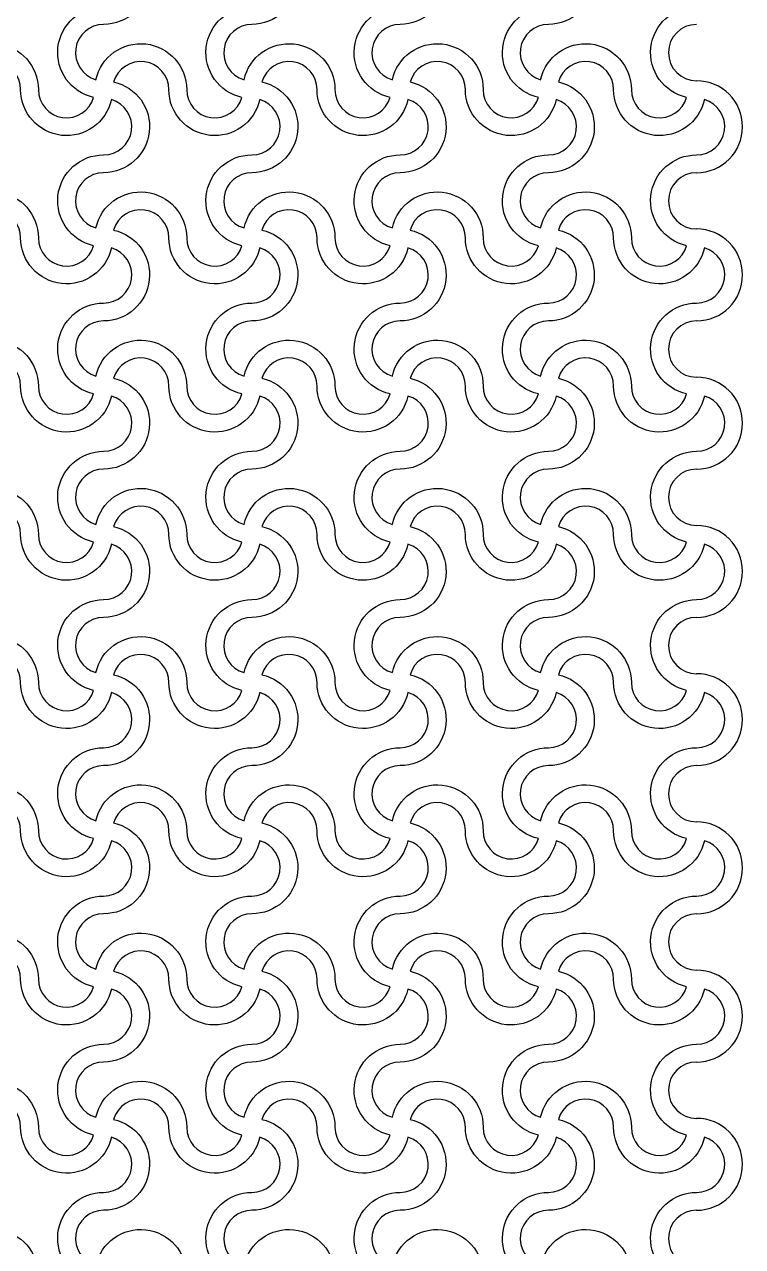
# Model space of a CAD drawing. Header units: millimetres. Extents: x 24 to 345, y 12 to 201.
# Drawn here: x 76.982 to 78.919, y 35.172 to 38.47 of the extents above; entities that cross this region are included whole.
import ezdxf

# ---------------------------------------------------------------- set-up
doc = ezdxf.new("R2010")
doc.units = ezdxf.units.MM
doc.header["$MEASUREMENT"] = 0
doc.layers.add('5th metal (rf+ground)', color=240, linetype='Continuous')

msp = doc.modelspace()

# ---------------------------------------------------------------- linework, layer by layer
at = {"layer": '5th metal (rf+ground)'}
for points in [[(77.21633, 38.66724, -0.8959788), (76.9713, 38.69421, 0.8687853), (76.82227, 38.71524, -0.8959788), (76.7953, 38.47021, 0.8687853), (76.77427, 38.32118, -0.8959788), (77.0193, 38.29421, 0.8687853), (77.16833, 38.27318, -0.8959788), (77.1953, 38.51821, 0.8687853)], [(77.21633, 38.66724, -0.8959788), (76.9713, 38.69421, 0.8687853), (76.82227, 38.71524, -0.8959788), (76.7953, 38.47021, 0.8687853), (76.77427, 38.32118, -0.8959788), (77.0193, 38.29421, 0.8687853), (77.16833, 38.27318, -0.8959788), (77.1953, 38.51821, 0.8687853)], [(77.21633, 38.66724, -0.8959788), (76.9713, 38.69421, 0.8687853), (76.82227, 38.71524, -0.8959788), (76.7953, 38.47021, 0.8687853), (76.77427, 38.32118, -0.8959788), (77.0193, 38.29421, 0.8687853), (77.16833, 38.27318, -0.8959788), (77.1953, 38.51821, 0.8687853)], [(77.21633, 38.66724, -0.8959788), (76.9713, 38.69421, 0.8687853), (76.82227, 38.71524, -0.8959788), (76.7953, 38.47021, 0.8687853), (76.77427, 38.32118, -0.8959788), (77.0193, 38.29421, 0.8687853), (77.16833, 38.27318, -0.8959788), (77.1953, 38.51821, 0.8687853)], [(77.61633, 38.66724, -0.8959788), (77.3713, 38.69421, 0.8687853), (77.22227, 38.71524, -0.8959788), (77.1953, 38.47021, 0.8687853), (77.17427, 38.32118, -0.8959788), (77.4193, 38.29421, 0.8687853), (77.56833, 38.27318, -0.8959788), (77.5953, 38.51821, 0.8687853)], [(77.61633, 38.66724, -0.8959788), (77.3713, 38.69421, 0.8687853), (77.22227, 38.71524, -0.8959788), (77.1953, 38.47021, 0.8687853), (77.17427, 38.32118, -0.8959788), (77.4193, 38.29421, 0.8687853), (77.56833, 38.27318, -0.8959788), (77.5953, 38.51821, 0.8687853)], [(77.61633, 38.66724, -0.8959788), (77.3713, 38.69421, 0.8687853), (77.22227, 38.71524, -0.8959788), (77.1953, 38.47021, 0.8687853), (77.17427, 38.32118, -0.8959788), (77.4193, 38.29421, 0.8687853), (77.56833, 38.27318, -0.8959788), (77.5953, 38.51821, 0.8687853)], [(77.61633, 38.66724, -0.8959788), (77.3713, 38.69421, 0.8687853), (77.22227, 38.71524, -0.8959788), (77.1953, 38.47021, 0.8687853), (77.17427, 38.32118, -0.8959788), (77.4193, 38.29421, 0.8687853), (77.56833, 38.27318, -0.8959788), (77.5953, 38.51821, 0.8687853)], [(78.01633, 38.66724, -0.8959788), (77.7713, 38.69421, 0.8687853), (77.62227, 38.71524, -0.8959788), (77.5953, 38.47021, 0.8687853), (77.57427, 38.32118, -0.8959788), (77.8193, 38.29421, 0.8687853), (77.96833, 38.27318, -0.8959788), (77.9953, 38.51821, 0.8687853)], [(78.01633, 38.66724, -0.8959788), (77.7713, 38.69421, 0.8687853), (77.62227, 38.71524, -0.8959788), (77.5953, 38.47021, 0.8687853), (77.57427, 38.32118, -0.8959788), (77.8193, 38.29421, 0.8687853), (77.96833, 38.27318, -0.8959788), (77.9953, 38.51821, 0.8687853)], [(78.01633, 38.66724, -0.8959788), (77.7713, 38.69421, 0.8687853), (77.62227, 38.71524, -0.8959788), (77.5953, 38.47021, 0.8687853), (77.57427, 38.32118, -0.8959788), (77.8193, 38.29421, 0.8687853), (77.96833, 38.27318, -0.8959788), (77.9953, 38.51821, 0.8687853)], [(78.01633, 38.66724, -0.8959788), (77.7713, 38.69421, 0.8687853), (77.62227, 38.71524, -0.8959788), (77.5953, 38.47021, 0.8687853), (77.57427, 38.32118, -0.8959788), (77.8193, 38.29421, 0.8687853), (77.96833, 38.27318, -0.8959788), (77.9953, 38.51821, 0.8687853)], [(78.41633, 38.66724, -0.8959788), (78.1713, 38.69421, 0.8687853), (78.02227, 38.71524, -0.8959788), (77.9953, 38.47021, 0.8687853), (77.97427, 38.32118, -0.8959788), (78.2193, 38.29421, 0.8687853), (78.36833, 38.27318, -0.8959788), (78.3953, 38.51821, 0.8687853)], [(78.41633, 38.66724, -0.8959788), (78.1713, 38.69421, 0.8687853), (78.02227, 38.71524, -0.8959788), (77.9953, 38.47021, 0.8687853), (77.97427, 38.32118, -0.8959788), (78.2193, 38.29421, 0.8687853), (78.36833, 38.27318, -0.8959788), (78.3953, 38.51821, 0.8687853)], [(78.41633, 38.66724, -0.8959788), (78.1713, 38.69421, 0.8687853), (78.02227, 38.71524, -0.8959788), (77.9953, 38.47021, 0.8687853), (77.97427, 38.32118, -0.8959788), (78.2193, 38.29421, 0.8687853), (78.36833, 38.27318, -0.8959788), (78.3953, 38.51821, 0.8687853)], [(78.41633, 38.66724, -0.8959788), (78.1713, 38.69421, 0.8687853), (78.02227, 38.71524, -0.8959788), (77.9953, 38.47021, 0.8687853), (77.97427, 38.32118, -0.8959788), (78.2193, 38.29421, 0.8687853), (78.36833, 38.27318, -0.8959788), (78.3953, 38.51821, 0.8687853)], [(78.81633, 38.66724, -0.8959788), (78.5713, 38.69421, 0.8687853), (78.42227, 38.71524, -0.8959788), (78.3953, 38.47021, 0.8687853), (78.37427, 38.32118, -0.8959788), (78.6193, 38.29421, 0.8687853), (78.76833, 38.27318, -0.8959788), (78.7953, 38.51821, 0.8687853)], [(78.81633, 38.66724, -0.8959788), (78.5713, 38.69421, 0.8687853), (78.42227, 38.71524, -0.8959788), (78.3953, 38.47021, 0.8687853), (78.37427, 38.32118, -0.8959788), (78.6193, 38.29421, 0.8687853), (78.76833, 38.27318, -0.8959788), (78.7953, 38.51821, 0.8687853)], [(78.81633, 38.66724, -0.8959788), (78.5713, 38.69421, 0.8687853), (78.42227, 38.71524, -0.8959788), (78.3953, 38.47021, 0.8687853), (78.37427, 38.32118, -0.8959788), (78.6193, 38.29421, 0.8687853), (78.76833, 38.27318, -0.8959788), (78.7953, 38.51821, 0.8687853)], [(78.81633, 38.66724, -0.8959788), (78.5713, 38.69421, 0.8687853), (78.42227, 38.71524, -0.8959788), (78.3953, 38.47021, 0.8687853), (78.37427, 38.32118, -0.8959788), (78.6193, 38.29421, 0.8687853), (78.76833, 38.27318, -0.8959788), (78.7953, 38.51821, 0.8687853)], [(77.21633, 38.26724, -0.8959788), (76.9713, 38.29421, 0.8687853), (76.82227, 38.31524, -0.8959788), (76.7953, 38.07021, 0.8687853), (76.77427, 37.92118, -0.8959788), (77.0193, 37.89421, 0.8687853), (77.16833, 37.87318, -0.8959788), (77.1953, 38.11821, 0.8687853)], [(77.21633, 38.26724, -0.8959788), (76.9713, 38.29421, 0.8687853), (76.82227, 38.31524, -0.8959788), (76.7953, 38.07021, 0.8687853), (76.77427, 37.92118, -0.8959788), (77.0193, 37.89421, 0.8687853), (77.16833, 37.87318, -0.8959788), (77.1953, 38.11821, 0.8687853)], [(77.21633, 38.26724, -0.8959788), (76.9713, 38.29421, 0.8687853), (76.82227, 38.31524, -0.8959788), (76.7953, 38.07021, 0.8687853), (76.77427, 37.92118, -0.8959788), (77.0193, 37.89421, 0.8687853), (77.16833, 37.87318, -0.8959788), (77.1953, 38.11821, 0.8687853)], [(77.21633, 38.26724, -0.8959788), (76.9713, 38.29421, 0.8687853), (76.82227, 38.31524, -0.8959788), (76.7953, 38.07021, 0.8687853), (76.77427, 37.92118, -0.8959788), (77.0193, 37.89421, 0.8687853), (77.16833, 37.87318, -0.8959788), (77.1953, 38.11821, 0.8687853)], [(77.61633, 38.26724, -0.8959788), (77.3713, 38.29421, 0.8687853), (77.22227, 38.31524, -0.8959788), (77.1953, 38.07021, 0.8687853), (77.17427, 37.92118, -0.8959788), (77.4193, 37.89421, 0.8687853), (77.56833, 37.87318, -0.8959788), (77.5953, 38.11821, 0.8687853)], [(77.61633, 38.26724, -0.8959788), (77.3713, 38.29421, 0.8687853), (77.22227, 38.31524, -0.8959788), (77.1953, 38.07021, 0.8687853), (77.17427, 37.92118, -0.8959788), (77.4193, 37.89421, 0.8687853), (77.56833, 37.87318, -0.8959788), (77.5953, 38.11821, 0.8687853)], [(77.61633, 38.26724, -0.8959788), (77.3713, 38.29421, 0.8687853), (77.22227, 38.31524, -0.8959788), (77.1953, 38.07021, 0.8687853), (77.17427, 37.92118, -0.8959788), (77.4193, 37.89421, 0.8687853), (77.56833, 37.87318, -0.8959788), (77.5953, 38.11821, 0.8687853)], [(77.61633, 38.26724, -0.8959788), (77.3713, 38.29421, 0.8687853), (77.22227, 38.31524, -0.8959788), (77.1953, 38.07021, 0.8687853), (77.17427, 37.92118, -0.8959788), (77.4193, 37.89421, 0.8687853), (77.56833, 37.87318, -0.8959788), (77.5953, 38.11821, 0.8687853)], [(78.01633, 38.26724, -0.8959788), (77.7713, 38.29421, 0.8687853), (77.62227, 38.31524, -0.8959788), (77.5953, 38.07021, 0.8687853), (77.57427, 37.92118, -0.8959788), (77.8193, 37.89421, 0.8687853), (77.96833, 37.87318, -0.8959788), (77.9953, 38.11821, 0.8687853)], [(78.01633, 38.26724, -0.8959788), (77.7713, 38.29421, 0.8687853), (77.62227, 38.31524, -0.8959788), (77.5953, 38.07021, 0.8687853), (77.57427, 37.92118, -0.8959788), (77.8193, 37.89421, 0.8687853), (77.96833, 37.87318, -0.8959788), (77.9953, 38.11821, 0.8687853)], [(78.01633, 38.26724, -0.8959788), (77.7713, 38.29421, 0.8687853), (77.62227, 38.31524, -0.8959788), (77.5953, 38.07021, 0.8687853), (77.57427, 37.92118, -0.8959788), (77.8193, 37.89421, 0.8687853), (77.96833, 37.87318, -0.8959788), (77.9953, 38.11821, 0.8687853)], [(78.01633, 38.26724, -0.8959788), (77.7713, 38.29421, 0.8687853), (77.62227, 38.31524, -0.8959788), (77.5953, 38.07021, 0.8687853), (77.57427, 37.92118, -0.8959788), (77.8193, 37.89421, 0.8687853), (77.96833, 37.87318, -0.8959788), (77.9953, 38.11821, 0.8687853)], [(78.41633, 38.26724, -0.8959788), (78.1713, 38.29421, 0.8687853), (78.02227, 38.31524, -0.8959788), (77.9953, 38.07021, 0.8687853), (77.97427, 37.92118, -0.8959788), (78.2193, 37.89421, 0.8687853), (78.36833, 37.87318, -0.8959788), (78.3953, 38.11821, 0.8687853)], [(78.41633, 38.26724, -0.8959788), (78.1713, 38.29421, 0.8687853), (78.02227, 38.31524, -0.8959788), (77.9953, 38.07021, 0.8687853), (77.97427, 37.92118, -0.8959788), (78.2193, 37.89421, 0.8687853), (78.36833, 37.87318, -0.8959788), (78.3953, 38.11821, 0.8687853)], [(78.41633, 38.26724, -0.8959788), (78.1713, 38.29421, 0.8687853), (78.02227, 38.31524, -0.8959788), (77.9953, 38.07021, 0.8687853), (77.97427, 37.92118, -0.8959788), (78.2193, 37.89421, 0.8687853), (78.36833, 37.87318, -0.8959788), (78.3953, 38.11821, 0.8687853)], [(78.41633, 38.26724, -0.8959788), (78.1713, 38.29421, 0.8687853), (78.02227, 38.31524, -0.8959788), (77.9953, 38.07021, 0.8687853), (77.97427, 37.92118, -0.8959788), (78.2193, 37.89421, 0.8687853), (78.36833, 37.87318, -0.8959788), (78.3953, 38.11821, 0.8687853)], [(78.81633, 38.26724, -0.8959788), (78.5713, 38.29421, 0.8687853), (78.42227, 38.31524, -0.8959788), (78.3953, 38.07021, 0.8687853), (78.37427, 37.92118, -0.8959788), (78.6193, 37.89421, 0.8687853), (78.76833, 37.87318, -0.8959788), (78.7953, 38.11821, 0.8687853)], [(78.81633, 38.26724, -0.8959788), (78.5713, 38.29421, 0.8687853), (78.42227, 38.31524, -0.8959788), (78.3953, 38.07021, 0.8687853), (78.37427, 37.92118, -0.8959788), (78.6193, 37.89421, 0.8687853), (78.76833, 37.87318, -0.8959788), (78.7953, 38.11821, 0.8687853)], [(78.81633, 38.26724, -0.8959788), (78.5713, 38.29421, 0.8687853), (78.42227, 38.31524, -0.8959788), (78.3953, 38.07021, 0.8687853), (78.37427, 37.92118, -0.8959788), (78.6193, 37.89421, 0.8687853), (78.76833, 37.87318, -0.8959788), (78.7953, 38.11821, 0.8687853)], [(78.81633, 38.26724, -0.8959788), (78.5713, 38.29421, 0.8687853), (78.42227, 38.31524, -0.8959788), (78.3953, 38.07021, 0.8687853), (78.37427, 37.92118, -0.8959788), (78.6193, 37.89421, 0.8687853), (78.76833, 37.87318, -0.8959788), (78.7953, 38.11821, 0.8687853)], [(77.21633, 37.86724, -0.8959788), (76.9713, 37.89421, 0.8687853), (76.82227, 37.91524, -0.8959788), (76.7953, 37.67021, 0.8687853), (76.77427, 37.52118, -0.8959788), (77.0193, 37.49421, 0.8687853), (77.16833, 37.47318, -0.8959788), (77.1953, 37.71821, 0.8687853)], [(77.21633, 37.86724, -0.8959788), (76.9713, 37.89421, 0.8687853), (76.82227, 37.91524, -0.8959788), (76.7953, 37.67021, 0.8687853), (76.77427, 37.52118, -0.8959788), (77.0193, 37.49421, 0.8687853), (77.16833, 37.47318, -0.8959788), (77.1953, 37.71821, 0.8687853)], [(77.21633, 37.86724, -0.8959788), (76.9713, 37.89421, 0.8687853), (76.82227, 37.91524, -0.8959788), (76.7953, 37.67021, 0.8687853), (76.77427, 37.52118, -0.8959788), (77.0193, 37.49421, 0.8687853), (77.16833, 37.47318, -0.8959788), (77.1953, 37.71821, 0.8687853)], [(77.21633, 37.86724, -0.8959788), (76.9713, 37.89421, 0.8687853), (76.82227, 37.91524, -0.8959788), (76.7953, 37.67021, 0.8687853), (76.77427, 37.52118, -0.8959788), (77.0193, 37.49421, 0.8687853), (77.16833, 37.47318, -0.8959788), (77.1953, 37.71821, 0.8687853)], [(77.61633, 37.86724, -0.8959788), (77.3713, 37.89421, 0.8687853), (77.22227, 37.91524, -0.8959788), (77.1953, 37.67021, 0.8687853), (77.17427, 37.52118, -0.8959788), (77.4193, 37.49421, 0.8687853), (77.56833, 37.47318, -0.8959788), (77.5953, 37.71821, 0.8687853)], [(77.61633, 37.86724, -0.8959788), (77.3713, 37.89421, 0.8687853), (77.22227, 37.91524, -0.8959788), (77.1953, 37.67021, 0.8687853), (77.17427, 37.52118, -0.8959788), (77.4193, 37.49421, 0.8687853), (77.56833, 37.47318, -0.8959788), (77.5953, 37.71821, 0.8687853)], [(77.61633, 37.86724, -0.8959788), (77.3713, 37.89421, 0.8687853), (77.22227, 37.91524, -0.8959788), (77.1953, 37.67021, 0.8687853), (77.17427, 37.52118, -0.8959788), (77.4193, 37.49421, 0.8687853), (77.56833, 37.47318, -0.8959788), (77.5953, 37.71821, 0.8687853)], [(77.61633, 37.86724, -0.8959788), (77.3713, 37.89421, 0.8687853), (77.22227, 37.91524, -0.8959788), (77.1953, 37.67021, 0.8687853), (77.17427, 37.52118, -0.8959788), (77.4193, 37.49421, 0.8687853), (77.56833, 37.47318, -0.8959788), (77.5953, 37.71821, 0.8687853)], [(78.01633, 37.86724, -0.8959788), (77.7713, 37.89421, 0.8687853), (77.62227, 37.91524, -0.8959788), (77.5953, 37.67021, 0.8687853), (77.57427, 37.52118, -0.8959788), (77.8193, 37.49421, 0.8687853), (77.96833, 37.47318, -0.8959788), (77.9953, 37.71821, 0.8687853)], [(78.01633, 37.86724, -0.8959788), (77.7713, 37.89421, 0.8687853), (77.62227, 37.91524, -0.8959788), (77.5953, 37.67021, 0.8687853), (77.57427, 37.52118, -0.8959788), (77.8193, 37.49421, 0.8687853), (77.96833, 37.47318, -0.8959788), (77.9953, 37.71821, 0.8687853)], [(78.01633, 37.86724, -0.8959788), (77.7713, 37.89421, 0.8687853), (77.62227, 37.91524, -0.8959788), (77.5953, 37.67021, 0.8687853), (77.57427, 37.52118, -0.8959788), (77.8193, 37.49421, 0.8687853), (77.96833, 37.47318, -0.8959788), (77.9953, 37.71821, 0.8687853)], [(78.01633, 37.86724, -0.8959788), (77.7713, 37.89421, 0.8687853), (77.62227, 37.91524, -0.8959788), (77.5953, 37.67021, 0.8687853), (77.57427, 37.52118, -0.8959788), (77.8193, 37.49421, 0.8687853), (77.96833, 37.47318, -0.8959788), (77.9953, 37.71821, 0.8687853)], [(78.41633, 37.86724, -0.8959788), (78.1713, 37.89421, 0.8687853), (78.02227, 37.91524, -0.8959788), (77.9953, 37.67021, 0.8687853), (77.97427, 37.52118, -0.8959788), (78.2193, 37.49421, 0.8687853), (78.36833, 37.47318, -0.8959788), (78.3953, 37.71821, 0.8687853)], [(78.41633, 37.86724, -0.8959788), (78.1713, 37.89421, 0.8687853), (78.02227, 37.91524, -0.8959788), (77.9953, 37.67021, 0.8687853), (77.97427, 37.52118, -0.8959788), (78.2193, 37.49421, 0.8687853), (78.36833, 37.47318, -0.8959788), (78.3953, 37.71821, 0.8687853)], [(78.41633, 37.86724, -0.8959788), (78.1713, 37.89421, 0.8687853), (78.02227, 37.91524, -0.8959788), (77.9953, 37.67021, 0.8687853), (77.97427, 37.52118, -0.8959788), (78.2193, 37.49421, 0.8687853), (78.36833, 37.47318, -0.8959788), (78.3953, 37.71821, 0.8687853)], [(78.41633, 37.86724, -0.8959788), (78.1713, 37.89421, 0.8687853), (78.02227, 37.91524, -0.8959788), (77.9953, 37.67021, 0.8687853), (77.97427, 37.52118, -0.8959788), (78.2193, 37.49421, 0.8687853), (78.36833, 37.47318, -0.8959788), (78.3953, 37.71821, 0.8687853)], [(78.81633, 37.86724, -0.8959788), (78.5713, 37.89421, 0.8687853), (78.42227, 37.91524, -0.8959788), (78.3953, 37.67021, 0.8687853), (78.37427, 37.52118, -0.8959788), (78.6193, 37.49421, 0.8687853), (78.76833, 37.47318, -0.8959788), (78.7953, 37.71821, 0.8687853)], [(78.81633, 37.86724, -0.8959788), (78.5713, 37.89421, 0.8687853), (78.42227, 37.91524, -0.8959788), (78.3953, 37.67021, 0.8687853), (78.37427, 37.52118, -0.8959788), (78.6193, 37.49421, 0.8687853), (78.76833, 37.47318, -0.8959788), (78.7953, 37.71821, 0.8687853)], [(78.81633, 37.86724, -0.8959788), (78.5713, 37.89421, 0.8687853), (78.42227, 37.91524, -0.8959788), (78.3953, 37.67021, 0.8687853), (78.37427, 37.52118, -0.8959788), (78.6193, 37.49421, 0.8687853), (78.76833, 37.47318, -0.8959788), (78.7953, 37.71821, 0.8687853)], [(78.81633, 37.86724, -0.8959788), (78.5713, 37.89421, 0.8687853), (78.42227, 37.91524, -0.8959788), (78.3953, 37.67021, 0.8687853), (78.37427, 37.52118, -0.8959788), (78.6193, 37.49421, 0.8687853), (78.76833, 37.47318, -0.8959788), (78.7953, 37.71821, 0.8687853)], [(77.21633, 37.46724, -0.8959788), (76.9713, 37.49421, 0.8687853), (76.82227, 37.51524, -0.8959788), (76.7953, 37.27021, 0.8687853), (76.77427, 37.12118, -0.8959788), (77.0193, 37.09421, 0.8687853), (77.16833, 37.07318, -0.8959788), (77.1953, 37.31821, 0.8687853)], [(77.21633, 37.46724, -0.8959788), (76.9713, 37.49421, 0.8687853), (76.82227, 37.51524, -0.8959788), (76.7953, 37.27021, 0.8687853), (76.77427, 37.12118, -0.8959788), (77.0193, 37.09421, 0.8687853), (77.16833, 37.07318, -0.8959788), (77.1953, 37.31821, 0.8687853)], [(77.21633, 37.46724, -0.8959788), (76.9713, 37.49421, 0.8687853), (76.82227, 37.51524, -0.8959788), (76.7953, 37.27021, 0.8687853), (76.77427, 37.12118, -0.8959788), (77.0193, 37.09421, 0.8687853), (77.16833, 37.07318, -0.8959788), (77.1953, 37.31821, 0.8687853)], [(77.21633, 37.46724, -0.8959788), (76.9713, 37.49421, 0.8687853), (76.82227, 37.51524, -0.8959788), (76.7953, 37.27021, 0.8687853), (76.77427, 37.12118, -0.8959788), (77.0193, 37.09421, 0.8687853), (77.16833, 37.07318, -0.8959788), (77.1953, 37.31821, 0.8687853)], [(77.61633, 37.46724, -0.8959788), (77.3713, 37.49421, 0.8687853), (77.22227, 37.51524, -0.8959788), (77.1953, 37.27021, 0.8687853), (77.17427, 37.12118, -0.8959788), (77.4193, 37.09421, 0.8687853), (77.56833, 37.07318, -0.8959788), (77.5953, 37.31821, 0.8687853)], [(77.61633, 37.46724, -0.8959788), (77.3713, 37.49421, 0.8687853), (77.22227, 37.51524, -0.8959788), (77.1953, 37.27021, 0.8687853), (77.17427, 37.12118, -0.8959788), (77.4193, 37.09421, 0.8687853), (77.56833, 37.07318, -0.8959788), (77.5953, 37.31821, 0.8687853)], [(77.61633, 37.46724, -0.8959788), (77.3713, 37.49421, 0.8687853), (77.22227, 37.51524, -0.8959788), (77.1953, 37.27021, 0.8687853), (77.17427, 37.12118, -0.8959788), (77.4193, 37.09421, 0.8687853), (77.56833, 37.07318, -0.8959788), (77.5953, 37.31821, 0.8687853)], [(77.61633, 37.46724, -0.8959788), (77.3713, 37.49421, 0.8687853), (77.22227, 37.51524, -0.8959788), (77.1953, 37.27021, 0.8687853), (77.17427, 37.12118, -0.8959788), (77.4193, 37.09421, 0.8687853), (77.56833, 37.07318, -0.8959788), (77.5953, 37.31821, 0.8687853)], [(78.01633, 37.46724, -0.8959788), (77.7713, 37.49421, 0.8687853), (77.62227, 37.51524, -0.8959788), (77.5953, 37.27021, 0.8687853), (77.57427, 37.12118, -0.8959788), (77.8193, 37.09421, 0.8687853), (77.96833, 37.07318, -0.8959788), (77.9953, 37.31821, 0.8687853)], [(78.01633, 37.46724, -0.8959788), (77.7713, 37.49421, 0.8687853), (77.62227, 37.51524, -0.8959788), (77.5953, 37.27021, 0.8687853), (77.57427, 37.12118, -0.8959788), (77.8193, 37.09421, 0.8687853), (77.96833, 37.07318, -0.8959788), (77.9953, 37.31821, 0.8687853)], [(78.01633, 37.46724, -0.8959788), (77.7713, 37.49421, 0.8687853), (77.62227, 37.51524, -0.8959788), (77.5953, 37.27021, 0.8687853), (77.57427, 37.12118, -0.8959788), (77.8193, 37.09421, 0.8687853), (77.96833, 37.07318, -0.8959788), (77.9953, 37.31821, 0.8687853)], [(78.01633, 37.46724, -0.8959788), (77.7713, 37.49421, 0.8687853), (77.62227, 37.51524, -0.8959788), (77.5953, 37.27021, 0.8687853), (77.57427, 37.12118, -0.8959788), (77.8193, 37.09421, 0.8687853), (77.96833, 37.07318, -0.8959788), (77.9953, 37.31821, 0.8687853)], [(78.41633, 37.46724, -0.8959788), (78.1713, 37.49421, 0.8687853), (78.02227, 37.51524, -0.8959788), (77.9953, 37.27021, 0.8687853), (77.97427, 37.12118, -0.8959788), (78.2193, 37.09421, 0.8687853), (78.36833, 37.07318, -0.8959788), (78.3953, 37.31821, 0.8687853)], [(78.41633, 37.46724, -0.8959788), (78.1713, 37.49421, 0.8687853), (78.02227, 37.51524, -0.8959788), (77.9953, 37.27021, 0.8687853), (77.97427, 37.12118, -0.8959788), (78.2193, 37.09421, 0.8687853), (78.36833, 37.07318, -0.8959788), (78.3953, 37.31821, 0.8687853)], [(78.41633, 37.46724, -0.8959788), (78.1713, 37.49421, 0.8687853), (78.02227, 37.51524, -0.8959788), (77.9953, 37.27021, 0.8687853), (77.97427, 37.12118, -0.8959788), (78.2193, 37.09421, 0.8687853), (78.36833, 37.07318, -0.8959788), (78.3953, 37.31821, 0.8687853)], [(78.41633, 37.46724, -0.8959788), (78.1713, 37.49421, 0.8687853), (78.02227, 37.51524, -0.8959788), (77.9953, 37.27021, 0.8687853), (77.97427, 37.12118, -0.8959788), (78.2193, 37.09421, 0.8687853), (78.36833, 37.07318, -0.8959788), (78.3953, 37.31821, 0.8687853)], [(78.81633, 37.46724, -0.8959788), (78.5713, 37.49421, 0.8687853), (78.42227, 37.51524, -0.8959788), (78.3953, 37.27021, 0.8687853), (78.37427, 37.12118, -0.8959788), (78.6193, 37.09421, 0.8687853), (78.76833, 37.07318, -0.8959788), (78.7953, 37.31821, 0.8687853)], [(78.81633, 37.46724, -0.8959788), (78.5713, 37.49421, 0.8687853), (78.42227, 37.51524, -0.8959788), (78.3953, 37.27021, 0.8687853), (78.37427, 37.12118, -0.8959788), (78.6193, 37.09421, 0.8687853), (78.76833, 37.07318, -0.8959788), (78.7953, 37.31821, 0.8687853)], [(78.81633, 37.46724, -0.8959788), (78.5713, 37.49421, 0.8687853), (78.42227, 37.51524, -0.8959788), (78.3953, 37.27021, 0.8687853), (78.37427, 37.12118, -0.8959788), (78.6193, 37.09421, 0.8687853), (78.76833, 37.07318, -0.8959788), (78.7953, 37.31821, 0.8687853)], [(78.81633, 37.46724, -0.8959788), (78.5713, 37.49421, 0.8687853), (78.42227, 37.51524, -0.8959788), (78.3953, 37.27021, 0.8687853), (78.37427, 37.12118, -0.8959788), (78.6193, 37.09421, 0.8687853), (78.76833, 37.07318, -0.8959788), (78.7953, 37.31821, 0.8687853)], [(77.21633, 37.06724, -0.8959788), (76.9713, 37.09421, 0.8687853), (76.82227, 37.11524, -0.8959788), (76.7953, 36.87021, 0.8687853), (76.77427, 36.72118, -0.8959788), (77.0193, 36.69421, 0.8687853), (77.16833, 36.67318, -0.8959788), (77.1953, 36.91821, 0.8687853)], [(77.21633, 37.06724, -0.8959788), (76.9713, 37.09421, 0.8687853), (76.82227, 37.11524, -0.8959788), (76.7953, 36.87021, 0.8687853), (76.77427, 36.72118, -0.8959788), (77.0193, 36.69421, 0.8687853), (77.16833, 36.67318, -0.8959788), (77.1953, 36.91821, 0.8687853)], [(77.21633, 37.06724, -0.8959788), (76.9713, 37.09421, 0.8687853), (76.82227, 37.11524, -0.8959788), (76.7953, 36.87021, 0.8687853), (76.77427, 36.72118, -0.8959788), (77.0193, 36.69421, 0.8687853), (77.16833, 36.67318, -0.8959788), (77.1953, 36.91821, 0.8687853)], [(77.21633, 37.06724, -0.8959788), (76.9713, 37.09421, 0.8687853), (76.82227, 37.11524, -0.8959788), (76.7953, 36.87021, 0.8687853), (76.77427, 36.72118, -0.8959788), (77.0193, 36.69421, 0.8687853), (77.16833, 36.67318, -0.8959788), (77.1953, 36.91821, 0.8687853)], [(77.61633, 37.06724, -0.8959788), (77.3713, 37.09421, 0.8687853), (77.22227, 37.11524, -0.8959788), (77.1953, 36.87021, 0.8687853), (77.17427, 36.72118, -0.8959788), (77.4193, 36.69421, 0.8687853), (77.56833, 36.67318, -0.8959788), (77.5953, 36.91821, 0.8687853)], [(77.61633, 37.06724, -0.8959788), (77.3713, 37.09421, 0.8687853), (77.22227, 37.11524, -0.8959788), (77.1953, 36.87021, 0.8687853), (77.17427, 36.72118, -0.8959788), (77.4193, 36.69421, 0.8687853), (77.56833, 36.67318, -0.8959788), (77.5953, 36.91821, 0.8687853)], [(77.61633, 37.06724, -0.8959788), (77.3713, 37.09421, 0.8687853), (77.22227, 37.11524, -0.8959788), (77.1953, 36.87021, 0.8687853), (77.17427, 36.72118, -0.8959788), (77.4193, 36.69421, 0.8687853), (77.56833, 36.67318, -0.8959788), (77.5953, 36.91821, 0.8687853)], [(77.61633, 37.06724, -0.8959788), (77.3713, 37.09421, 0.8687853), (77.22227, 37.11524, -0.8959788), (77.1953, 36.87021, 0.8687853), (77.17427, 36.72118, -0.8959788), (77.4193, 36.69421, 0.8687853), (77.56833, 36.67318, -0.8959788), (77.5953, 36.91821, 0.8687853)], [(78.01633, 37.06724, -0.8959788), (77.7713, 37.09421, 0.8687853), (77.62227, 37.11524, -0.8959788), (77.5953, 36.87021, 0.8687853), (77.57427, 36.72118, -0.8959788), (77.8193, 36.69421, 0.8687853), (77.96833, 36.67318, -0.8959788), (77.9953, 36.91821, 0.8687853)], [(78.01633, 37.06724, -0.8959788), (77.7713, 37.09421, 0.8687853), (77.62227, 37.11524, -0.8959788), (77.5953, 36.87021, 0.8687853), (77.57427, 36.72118, -0.8959788), (77.8193, 36.69421, 0.8687853), (77.96833, 36.67318, -0.8959788), (77.9953, 36.91821, 0.8687853)], [(78.01633, 37.06724, -0.8959788), (77.7713, 37.09421, 0.8687853), (77.62227, 37.11524, -0.8959788), (77.5953, 36.87021, 0.8687853), (77.57427, 36.72118, -0.8959788), (77.8193, 36.69421, 0.8687853), (77.96833, 36.67318, -0.8959788), (77.9953, 36.91821, 0.8687853)], [(78.01633, 37.06724, -0.8959788), (77.7713, 37.09421, 0.8687853), (77.62227, 37.11524, -0.8959788), (77.5953, 36.87021, 0.8687853), (77.57427, 36.72118, -0.8959788), (77.8193, 36.69421, 0.8687853), (77.96833, 36.67318, -0.8959788), (77.9953, 36.91821, 0.8687853)], [(78.41633, 37.06724, -0.8959788), (78.1713, 37.09421, 0.8687853), (78.02227, 37.11524, -0.8959788), (77.9953, 36.87021, 0.8687853), (77.97427, 36.72118, -0.8959788), (78.2193, 36.69421, 0.8687853), (78.36833, 36.67318, -0.8959788), (78.3953, 36.91821, 0.8687853)], [(78.41633, 37.06724, -0.8959788), (78.1713, 37.09421, 0.8687853), (78.02227, 37.11524, -0.8959788), (77.9953, 36.87021, 0.8687853), (77.97427, 36.72118, -0.8959788), (78.2193, 36.69421, 0.8687853), (78.36833, 36.67318, -0.8959788), (78.3953, 36.91821, 0.8687853)], [(78.41633, 37.06724, -0.8959788), (78.1713, 37.09421, 0.8687853), (78.02227, 37.11524, -0.8959788), (77.9953, 36.87021, 0.8687853), (77.97427, 36.72118, -0.8959788), (78.2193, 36.69421, 0.8687853), (78.36833, 36.67318, -0.8959788), (78.3953, 36.91821, 0.8687853)], [(78.41633, 37.06724, -0.8959788), (78.1713, 37.09421, 0.8687853), (78.02227, 37.11524, -0.8959788), (77.9953, 36.87021, 0.8687853), (77.97427, 36.72118, -0.8959788), (78.2193, 36.69421, 0.8687853), (78.36833, 36.67318, -0.8959788), (78.3953, 36.91821, 0.8687853)], [(78.81633, 37.06724, -0.8959788), (78.5713, 37.09421, 0.8687853), (78.42227, 37.11524, -0.8959788), (78.3953, 36.87021, 0.8687853), (78.37427, 36.72118, -0.8959788), (78.6193, 36.69421, 0.8687853), (78.76833, 36.67318, -0.8959788), (78.7953, 36.91821, 0.8687853)], [(78.81633, 37.06724, -0.8959788), (78.5713, 37.09421, 0.8687853), (78.42227, 37.11524, -0.8959788), (78.3953, 36.87021, 0.8687853), (78.37427, 36.72118, -0.8959788), (78.6193, 36.69421, 0.8687853), (78.76833, 36.67318, -0.8959788), (78.7953, 36.91821, 0.8687853)], [(78.81633, 37.06724, -0.8959788), (78.5713, 37.09421, 0.8687853), (78.42227, 37.11524, -0.8959788), (78.3953, 36.87021, 0.8687853), (78.37427, 36.72118, -0.8959788), (78.6193, 36.69421, 0.8687853), (78.76833, 36.67318, -0.8959788), (78.7953, 36.91821, 0.8687853)], [(78.81633, 37.06724, -0.8959788), (78.5713, 37.09421, 0.8687853), (78.42227, 37.11524, -0.8959788), (78.3953, 36.87021, 0.8687853), (78.37427, 36.72118, -0.8959788), (78.6193, 36.69421, 0.8687853), (78.76833, 36.67318, -0.8959788), (78.7953, 36.91821, 0.8687853)], [(77.21633, 36.66724, -0.8959788), (76.9713, 36.69421, 0.8687853), (76.82227, 36.71524, -0.8959788), (76.7953, 36.47021, 0.8687853), (76.77427, 36.32118, -0.8959788), (77.0193, 36.29421, 0.8687853), (77.16833, 36.27318, -0.8959788), (77.1953, 36.51821, 0.8687853)], [(77.21633, 36.66724, -0.8959788), (76.9713, 36.69421, 0.8687853), (76.82227, 36.71524, -0.8959788), (76.7953, 36.47021, 0.8687853), (76.77427, 36.32118, -0.8959788), (77.0193, 36.29421, 0.8687853), (77.16833, 36.27318, -0.8959788), (77.1953, 36.51821, 0.8687853)], [(77.21633, 36.66724, -0.8959788), (76.9713, 36.69421, 0.8687853), (76.82227, 36.71524, -0.8959788), (76.7953, 36.47021, 0.8687853), (76.77427, 36.32118, -0.8959788), (77.0193, 36.29421, 0.8687853), (77.16833, 36.27318, -0.8959788), (77.1953, 36.51821, 0.8687853)], [(77.21633, 36.66724, -0.8959788), (76.9713, 36.69421, 0.8687853), (76.82227, 36.71524, -0.8959788), (76.7953, 36.47021, 0.8687853), (76.77427, 36.32118, -0.8959788), (77.0193, 36.29421, 0.8687853), (77.16833, 36.27318, -0.8959788), (77.1953, 36.51821, 0.8687853)], [(77.61633, 36.66724, -0.8959788), (77.3713, 36.69421, 0.8687853), (77.22227, 36.71524, -0.8959788), (77.1953, 36.47021, 0.8687853), (77.17427, 36.32118, -0.8959788), (77.4193, 36.29421, 0.8687853), (77.56833, 36.27318, -0.8959788), (77.5953, 36.51821, 0.8687853)], [(77.61633, 36.66724, -0.8959788), (77.3713, 36.69421, 0.8687853), (77.22227, 36.71524, -0.8959788), (77.1953, 36.47021, 0.8687853), (77.17427, 36.32118, -0.8959788), (77.4193, 36.29421, 0.8687853), (77.56833, 36.27318, -0.8959788), (77.5953, 36.51821, 0.8687853)], [(77.61633, 36.66724, -0.8959788), (77.3713, 36.69421, 0.8687853), (77.22227, 36.71524, -0.8959788), (77.1953, 36.47021, 0.8687853), (77.17427, 36.32118, -0.8959788), (77.4193, 36.29421, 0.8687853), (77.56833, 36.27318, -0.8959788), (77.5953, 36.51821, 0.8687853)], [(77.61633, 36.66724, -0.8959788), (77.3713, 36.69421, 0.8687853), (77.22227, 36.71524, -0.8959788), (77.1953, 36.47021, 0.8687853), (77.17427, 36.32118, -0.8959788), (77.4193, 36.29421, 0.8687853), (77.56833, 36.27318, -0.8959788), (77.5953, 36.51821, 0.8687853)], [(78.01633, 36.66724, -0.8959788), (77.7713, 36.69421, 0.8687853), (77.62227, 36.71524, -0.8959788), (77.5953, 36.47021, 0.8687853), (77.57427, 36.32118, -0.8959788), (77.8193, 36.29421, 0.8687853), (77.96833, 36.27318, -0.8959788), (77.9953, 36.51821, 0.8687853)], [(78.01633, 36.66724, -0.8959788), (77.7713, 36.69421, 0.8687853), (77.62227, 36.71524, -0.8959788), (77.5953, 36.47021, 0.8687853), (77.57427, 36.32118, -0.8959788), (77.8193, 36.29421, 0.8687853), (77.96833, 36.27318, -0.8959788), (77.9953, 36.51821, 0.8687853)], [(78.01633, 36.66724, -0.8959788), (77.7713, 36.69421, 0.8687853), (77.62227, 36.71524, -0.8959788), (77.5953, 36.47021, 0.8687853), (77.57427, 36.32118, -0.8959788), (77.8193, 36.29421, 0.8687853), (77.96833, 36.27318, -0.8959788), (77.9953, 36.51821, 0.8687853)], [(78.01633, 36.66724, -0.8959788), (77.7713, 36.69421, 0.8687853), (77.62227, 36.71524, -0.8959788), (77.5953, 36.47021, 0.8687853), (77.57427, 36.32118, -0.8959788), (77.8193, 36.29421, 0.8687853), (77.96833, 36.27318, -0.8959788), (77.9953, 36.51821, 0.8687853)], [(78.41633, 36.66724, -0.8959788), (78.1713, 36.69421, 0.8687853), (78.02227, 36.71524, -0.8959788), (77.9953, 36.47021, 0.8687853), (77.97427, 36.32118, -0.8959788), (78.2193, 36.29421, 0.8687853), (78.36833, 36.27318, -0.8959788), (78.3953, 36.51821, 0.8687853)], [(78.41633, 36.66724, -0.8959788), (78.1713, 36.69421, 0.8687853), (78.02227, 36.71524, -0.8959788), (77.9953, 36.47021, 0.8687853), (77.97427, 36.32118, -0.8959788), (78.2193, 36.29421, 0.8687853), (78.36833, 36.27318, -0.8959788), (78.3953, 36.51821, 0.8687853)], [(78.41633, 36.66724, -0.8959788), (78.1713, 36.69421, 0.8687853), (78.02227, 36.71524, -0.8959788), (77.9953, 36.47021, 0.8687853), (77.97427, 36.32118, -0.8959788), (78.2193, 36.29421, 0.8687853), (78.36833, 36.27318, -0.8959788), (78.3953, 36.51821, 0.8687853)], [(78.41633, 36.66724, -0.8959788), (78.1713, 36.69421, 0.8687853), (78.02227, 36.71524, -0.8959788), (77.9953, 36.47021, 0.8687853), (77.97427, 36.32118, -0.8959788), (78.2193, 36.29421, 0.8687853), (78.36833, 36.27318, -0.8959788), (78.3953, 36.51821, 0.8687853)], [(78.81633, 36.66724, -0.8959788), (78.5713, 36.69421, 0.8687853), (78.42227, 36.71524, -0.8959788), (78.3953, 36.47021, 0.8687853), (78.37427, 36.32118, -0.8959788), (78.6193, 36.29421, 0.8687853), (78.76833, 36.27318, -0.8959788), (78.7953, 36.51821, 0.8687853)], [(78.81633, 36.66724, -0.8959788), (78.5713, 36.69421, 0.8687853), (78.42227, 36.71524, -0.8959788), (78.3953, 36.47021, 0.8687853), (78.37427, 36.32118, -0.8959788), (78.6193, 36.29421, 0.8687853), (78.76833, 36.27318, -0.8959788), (78.7953, 36.51821, 0.8687853)], [(78.81633, 36.66724, -0.8959788), (78.5713, 36.69421, 0.8687853), (78.42227, 36.71524, -0.8959788), (78.3953, 36.47021, 0.8687853), (78.37427, 36.32118, -0.8959788), (78.6193, 36.29421, 0.8687853), (78.76833, 36.27318, -0.8959788), (78.7953, 36.51821, 0.8687853)], [(78.81633, 36.66724, -0.8959788), (78.5713, 36.69421, 0.8687853), (78.42227, 36.71524, -0.8959788), (78.3953, 36.47021, 0.8687853), (78.37427, 36.32118, -0.8959788), (78.6193, 36.29421, 0.8687853), (78.76833, 36.27318, -0.8959788), (78.7953, 36.51821, 0.8687853)], [(77.21633, 36.26724, -0.8959788), (76.9713, 36.29421, 0.8687853), (76.82227, 36.31524, -0.8959788), (76.7953, 36.07021, 0.8687853), (76.77427, 35.92118, -0.8959788), (77.0193, 35.89421, 0.8687853), (77.16833, 35.87318, -0.8959788), (77.1953, 36.11821, 0.8687853)], [(77.21633, 36.26724, -0.8959788), (76.9713, 36.29421, 0.8687853), (76.82227, 36.31524, -0.8959788), (76.7953, 36.07021, 0.8687853), (76.77427, 35.92118, -0.8959788), (77.0193, 35.89421, 0.8687853), (77.16833, 35.87318, -0.8959788), (77.1953, 36.11821, 0.8687853)], [(77.21633, 36.26724, -0.8959788), (76.9713, 36.29421, 0.8687853), (76.82227, 36.31524, -0.8959788), (76.7953, 36.07021, 0.8687853), (76.77427, 35.92118, -0.8959788), (77.0193, 35.89421, 0.8687853), (77.16833, 35.87318, -0.8959788), (77.1953, 36.11821, 0.8687853)], [(77.21633, 36.26724, -0.8959788), (76.9713, 36.29421, 0.8687853), (76.82227, 36.31524, -0.8959788), (76.7953, 36.07021, 0.8687853), (76.77427, 35.92118, -0.8959788), (77.0193, 35.89421, 0.8687853), (77.16833, 35.87318, -0.8959788), (77.1953, 36.11821, 0.8687853)], [(77.61633, 36.26724, -0.8959788), (77.3713, 36.29421, 0.8687853), (77.22227, 36.31524, -0.8959788), (77.1953, 36.07021, 0.8687853), (77.17427, 35.92118, -0.8959788), (77.4193, 35.89421, 0.8687853), (77.56833, 35.87318, -0.8959788), (77.5953, 36.11821, 0.8687853)], [(77.61633, 36.26724, -0.8959788), (77.3713, 36.29421, 0.8687853), (77.22227, 36.31524, -0.8959788), (77.1953, 36.07021, 0.8687853), (77.17427, 35.92118, -0.8959788), (77.4193, 35.89421, 0.8687853), (77.56833, 35.87318, -0.8959788), (77.5953, 36.11821, 0.8687853)], [(77.61633, 36.26724, -0.8959788), (77.3713, 36.29421, 0.8687853), (77.22227, 36.31524, -0.8959788), (77.1953, 36.07021, 0.8687853), (77.17427, 35.92118, -0.8959788), (77.4193, 35.89421, 0.8687853), (77.56833, 35.87318, -0.8959788), (77.5953, 36.11821, 0.8687853)], [(77.61633, 36.26724, -0.8959788), (77.3713, 36.29421, 0.8687853), (77.22227, 36.31524, -0.8959788), (77.1953, 36.07021, 0.8687853), (77.17427, 35.92118, -0.8959788), (77.4193, 35.89421, 0.8687853), (77.56833, 35.87318, -0.8959788), (77.5953, 36.11821, 0.8687853)], [(78.01633, 36.26724, -0.8959788), (77.7713, 36.29421, 0.8687853), (77.62227, 36.31524, -0.8959788), (77.5953, 36.07021, 0.8687853), (77.57427, 35.92118, -0.8959788), (77.8193, 35.89421, 0.8687853), (77.96833, 35.87318, -0.8959788), (77.9953, 36.11821, 0.8687853)], [(78.01633, 36.26724, -0.8959788), (77.7713, 36.29421, 0.8687853), (77.62227, 36.31524, -0.8959788), (77.5953, 36.07021, 0.8687853), (77.57427, 35.92118, -0.8959788), (77.8193, 35.89421, 0.8687853), (77.96833, 35.87318, -0.8959788), (77.9953, 36.11821, 0.8687853)], [(78.01633, 36.26724, -0.8959788), (77.7713, 36.29421, 0.8687853), (77.62227, 36.31524, -0.8959788), (77.5953, 36.07021, 0.8687853), (77.57427, 35.92118, -0.8959788), (77.8193, 35.89421, 0.8687853), (77.96833, 35.87318, -0.8959788), (77.9953, 36.11821, 0.8687853)], [(78.01633, 36.26724, -0.8959788), (77.7713, 36.29421, 0.8687853), (77.62227, 36.31524, -0.8959788), (77.5953, 36.07021, 0.8687853), (77.57427, 35.92118, -0.8959788), (77.8193, 35.89421, 0.8687853), (77.96833, 35.87318, -0.8959788), (77.9953, 36.11821, 0.8687853)], [(78.41633, 36.26724, -0.8959788), (78.1713, 36.29421, 0.8687853), (78.02227, 36.31524, -0.8959788), (77.9953, 36.07021, 0.8687853), (77.97427, 35.92118, -0.8959788), (78.2193, 35.89421, 0.8687853), (78.36833, 35.87318, -0.8959788), (78.3953, 36.11821, 0.8687853)], [(78.41633, 36.26724, -0.8959788), (78.1713, 36.29421, 0.8687853), (78.02227, 36.31524, -0.8959788), (77.9953, 36.07021, 0.8687853), (77.97427, 35.92118, -0.8959788), (78.2193, 35.89421, 0.8687853), (78.36833, 35.87318, -0.8959788), (78.3953, 36.11821, 0.8687853)], [(78.41633, 36.26724, -0.8959788), (78.1713, 36.29421, 0.8687853), (78.02227, 36.31524, -0.8959788), (77.9953, 36.07021, 0.8687853), (77.97427, 35.92118, -0.8959788), (78.2193, 35.89421, 0.8687853), (78.36833, 35.87318, -0.8959788), (78.3953, 36.11821, 0.8687853)], [(78.41633, 36.26724, -0.8959788), (78.1713, 36.29421, 0.8687853), (78.02227, 36.31524, -0.8959788), (77.9953, 36.07021, 0.8687853), (77.97427, 35.92118, -0.8959788), (78.2193, 35.89421, 0.8687853), (78.36833, 35.87318, -0.8959788), (78.3953, 36.11821, 0.8687853)], [(78.81633, 36.26724, -0.8959788), (78.5713, 36.29421, 0.8687853), (78.42227, 36.31524, -0.8959788), (78.3953, 36.07021, 0.8687853), (78.37427, 35.92118, -0.8959788), (78.6193, 35.89421, 0.8687853), (78.76833, 35.87318, -0.8959788), (78.7953, 36.11821, 0.8687853)], [(78.81633, 36.26724, -0.8959788), (78.5713, 36.29421, 0.8687853), (78.42227, 36.31524, -0.8959788), (78.3953, 36.07021, 0.8687853), (78.37427, 35.92118, -0.8959788), (78.6193, 35.89421, 0.8687853), (78.76833, 35.87318, -0.8959788), (78.7953, 36.11821, 0.8687853)], [(78.81633, 36.26724, -0.8959788), (78.5713, 36.29421, 0.8687853), (78.42227, 36.31524, -0.8959788), (78.3953, 36.07021, 0.8687853), (78.37427, 35.92118, -0.8959788), (78.6193, 35.89421, 0.8687853), (78.76833, 35.87318, -0.8959788), (78.7953, 36.11821, 0.8687853)], [(78.81633, 36.26724, -0.8959788), (78.5713, 36.29421, 0.8687853), (78.42227, 36.31524, -0.8959788), (78.3953, 36.07021, 0.8687853), (78.37427, 35.92118, -0.8959788), (78.6193, 35.89421, 0.8687853), (78.76833, 35.87318, -0.8959788), (78.7953, 36.11821, 0.8687853)], [(77.21633, 35.86724, -0.8959788), (76.9713, 35.89421, 0.8687853), (76.82227, 35.91524, -0.8959788), (76.7953, 35.67021, 0.8687853), (76.77427, 35.52118, -0.8959788), (77.0193, 35.49421, 0.8687853), (77.16833, 35.47318, -0.8959788), (77.1953, 35.71821, 0.8687853)], [(77.21633, 35.86724, -0.8959788), (76.9713, 35.89421, 0.8687853), (76.82227, 35.91524, -0.8959788), (76.7953, 35.67021, 0.8687853), (76.77427, 35.52118, -0.8959788), (77.0193, 35.49421, 0.8687853), (77.16833, 35.47318, -0.8959788), (77.1953, 35.71821, 0.8687853)], [(77.21633, 35.86724, -0.8959788), (76.9713, 35.89421, 0.8687853), (76.82227, 35.91524, -0.8959788), (76.7953, 35.67021, 0.8687853), (76.77427, 35.52118, -0.8959788), (77.0193, 35.49421, 0.8687853), (77.16833, 35.47318, -0.8959788), (77.1953, 35.71821, 0.8687853)], [(77.21633, 35.86724, -0.8959788), (76.9713, 35.89421, 0.8687853), (76.82227, 35.91524, -0.8959788), (76.7953, 35.67021, 0.8687853), (76.77427, 35.52118, -0.8959788), (77.0193, 35.49421, 0.8687853), (77.16833, 35.47318, -0.8959788), (77.1953, 35.71821, 0.8687853)], [(77.61633, 35.86724, -0.8959788), (77.3713, 35.89421, 0.8687853), (77.22227, 35.91524, -0.8959788), (77.1953, 35.67021, 0.8687853), (77.17427, 35.52118, -0.8959788), (77.4193, 35.49421, 0.8687853), (77.56833, 35.47318, -0.8959788), (77.5953, 35.71821, 0.8687853)], [(77.61633, 35.86724, -0.8959788), (77.3713, 35.89421, 0.8687853), (77.22227, 35.91524, -0.8959788), (77.1953, 35.67021, 0.8687853), (77.17427, 35.52118, -0.8959788), (77.4193, 35.49421, 0.8687853), (77.56833, 35.47318, -0.8959788), (77.5953, 35.71821, 0.8687853)], [(77.61633, 35.86724, -0.8959788), (77.3713, 35.89421, 0.8687853), (77.22227, 35.91524, -0.8959788), (77.1953, 35.67021, 0.8687853), (77.17427, 35.52118, -0.8959788), (77.4193, 35.49421, 0.8687853), (77.56833, 35.47318, -0.8959788), (77.5953, 35.71821, 0.8687853)], [(77.61633, 35.86724, -0.8959788), (77.3713, 35.89421, 0.8687853), (77.22227, 35.91524, -0.8959788), (77.1953, 35.67021, 0.8687853), (77.17427, 35.52118, -0.8959788), (77.4193, 35.49421, 0.8687853), (77.56833, 35.47318, -0.8959788), (77.5953, 35.71821, 0.8687853)], [(78.01633, 35.86724, -0.8959788), (77.7713, 35.89421, 0.8687853), (77.62227, 35.91524, -0.8959788), (77.5953, 35.67021, 0.8687853), (77.57427, 35.52118, -0.8959788), (77.8193, 35.49421, 0.8687853), (77.96833, 35.47318, -0.8959788), (77.9953, 35.71821, 0.8687853)], [(78.01633, 35.86724, -0.8959788), (77.7713, 35.89421, 0.8687853), (77.62227, 35.91524, -0.8959788), (77.5953, 35.67021, 0.8687853), (77.57427, 35.52118, -0.8959788), (77.8193, 35.49421, 0.8687853), (77.96833, 35.47318, -0.8959788), (77.9953, 35.71821, 0.8687853)], [(78.01633, 35.86724, -0.8959788), (77.7713, 35.89421, 0.8687853), (77.62227, 35.91524, -0.8959788), (77.5953, 35.67021, 0.8687853), (77.57427, 35.52118, -0.8959788), (77.8193, 35.49421, 0.8687853), (77.96833, 35.47318, -0.8959788), (77.9953, 35.71821, 0.8687853)], [(78.01633, 35.86724, -0.8959788), (77.7713, 35.89421, 0.8687853), (77.62227, 35.91524, -0.8959788), (77.5953, 35.67021, 0.8687853), (77.57427, 35.52118, -0.8959788), (77.8193, 35.49421, 0.8687853), (77.96833, 35.47318, -0.8959788), (77.9953, 35.71821, 0.8687853)], [(78.41633, 35.86724, -0.8959788), (78.1713, 35.89421, 0.8687853), (78.02227, 35.91524, -0.8959788), (77.9953, 35.67021, 0.8687853), (77.97427, 35.52118, -0.8959788), (78.2193, 35.49421, 0.8687853), (78.36833, 35.47318, -0.8959788), (78.3953, 35.71821, 0.8687853)], [(78.41633, 35.86724, -0.8959788), (78.1713, 35.89421, 0.8687853), (78.02227, 35.91524, -0.8959788), (77.9953, 35.67021, 0.8687853), (77.97427, 35.52118, -0.8959788), (78.2193, 35.49421, 0.8687853), (78.36833, 35.47318, -0.8959788), (78.3953, 35.71821, 0.8687853)], [(78.41633, 35.86724, -0.8959788), (78.1713, 35.89421, 0.8687853), (78.02227, 35.91524, -0.8959788), (77.9953, 35.67021, 0.8687853), (77.97427, 35.52118, -0.8959788), (78.2193, 35.49421, 0.8687853), (78.36833, 35.47318, -0.8959788), (78.3953, 35.71821, 0.8687853)], [(78.41633, 35.86724, -0.8959788), (78.1713, 35.89421, 0.8687853), (78.02227, 35.91524, -0.8959788), (77.9953, 35.67021, 0.8687853), (77.97427, 35.52118, -0.8959788), (78.2193, 35.49421, 0.8687853), (78.36833, 35.47318, -0.8959788), (78.3953, 35.71821, 0.8687853)], [(78.81633, 35.86724, -0.8959788), (78.5713, 35.89421, 0.8687853), (78.42227, 35.91524, -0.8959788), (78.3953, 35.67021, 0.8687853), (78.37427, 35.52118, -0.8959788), (78.6193, 35.49421, 0.8687853), (78.76833, 35.47318, -0.8959788), (78.7953, 35.71821, 0.8687853)], [(78.81633, 35.86724, -0.8959788), (78.5713, 35.89421, 0.8687853), (78.42227, 35.91524, -0.8959788), (78.3953, 35.67021, 0.8687853), (78.37427, 35.52118, -0.8959788), (78.6193, 35.49421, 0.8687853), (78.76833, 35.47318, -0.8959788), (78.7953, 35.71821, 0.8687853)], [(78.81633, 35.86724, -0.8959788), (78.5713, 35.89421, 0.8687853), (78.42227, 35.91524, -0.8959788), (78.3953, 35.67021, 0.8687853), (78.37427, 35.52118, -0.8959788), (78.6193, 35.49421, 0.8687853), (78.76833, 35.47318, -0.8959788), (78.7953, 35.71821, 0.8687853)], [(78.81633, 35.86724, -0.8959788), (78.5713, 35.89421, 0.8687853), (78.42227, 35.91524, -0.8959788), (78.3953, 35.67021, 0.8687853), (78.37427, 35.52118, -0.8959788), (78.6193, 35.49421, 0.8687853), (78.76833, 35.47318, -0.8959788), (78.7953, 35.71821, 0.8687853)], [(77.21633, 35.46724, -0.8959788), (76.9713, 35.49421, 0.8687853), (76.82227, 35.51524, -0.8959788), (76.7953, 35.27021, 0.8687853), (76.77427, 35.12118, -0.8959788), (77.0193, 35.09421, 0.8687853), (77.16833, 35.07318, -0.8959788), (77.1953, 35.31821, 0.8687853)], [(77.21633, 35.46724, -0.8959788), (76.9713, 35.49421, 0.8687853), (76.82227, 35.51524, -0.8959788), (76.7953, 35.27021, 0.8687853), (76.77427, 35.12118, -0.8959788), (77.0193, 35.09421, 0.8687853), (77.16833, 35.07318, -0.8959788), (77.1953, 35.31821, 0.8687853)], [(77.21633, 35.46724, -0.8959788), (76.9713, 35.49421, 0.8687853), (76.82227, 35.51524, -0.8959788), (76.7953, 35.27021, 0.8687853), (76.77427, 35.12118, -0.8959788), (77.0193, 35.09421, 0.8687853), (77.16833, 35.07318, -0.8959788), (77.1953, 35.31821, 0.8687853)], [(77.21633, 35.46724, -0.8959788), (76.9713, 35.49421, 0.8687853), (76.82227, 35.51524, -0.8959788), (76.7953, 35.27021, 0.8687853), (76.77427, 35.12118, -0.8959788), (77.0193, 35.09421, 0.8687853), (77.16833, 35.07318, -0.8959788), (77.1953, 35.31821, 0.8687853)], [(77.61633, 35.46724, -0.8959788), (77.3713, 35.49421, 0.8687853), (77.22227, 35.51524, -0.8959788), (77.1953, 35.27021, 0.8687853), (77.17427, 35.12118, -0.8959788), (77.4193, 35.09421, 0.8687853), (77.56833, 35.07318, -0.8959788), (77.5953, 35.31821, 0.8687853)], [(77.61633, 35.46724, -0.8959788), (77.3713, 35.49421, 0.8687853), (77.22227, 35.51524, -0.8959788), (77.1953, 35.27021, 0.8687853), (77.17427, 35.12118, -0.8959788), (77.4193, 35.09421, 0.8687853), (77.56833, 35.07318, -0.8959788), (77.5953, 35.31821, 0.8687853)], [(77.61633, 35.46724, -0.8959788), (77.3713, 35.49421, 0.8687853), (77.22227, 35.51524, -0.8959788), (77.1953, 35.27021, 0.8687853), (77.17427, 35.12118, -0.8959788), (77.4193, 35.09421, 0.8687853), (77.56833, 35.07318, -0.8959788), (77.5953, 35.31821, 0.8687853)], [(77.61633, 35.46724, -0.8959788), (77.3713, 35.49421, 0.8687853), (77.22227, 35.51524, -0.8959788), (77.1953, 35.27021, 0.8687853), (77.17427, 35.12118, -0.8959788), (77.4193, 35.09421, 0.8687853), (77.56833, 35.07318, -0.8959788), (77.5953, 35.31821, 0.8687853)], [(78.01633, 35.46724, -0.8959788), (77.7713, 35.49421, 0.8687853), (77.62227, 35.51524, -0.8959788), (77.5953, 35.27021, 0.8687853), (77.57427, 35.12118, -0.8959788), (77.8193, 35.09421, 0.8687853), (77.96833, 35.07318, -0.8959788), (77.9953, 35.31821, 0.8687853)], [(78.01633, 35.46724, -0.8959788), (77.7713, 35.49421, 0.8687853), (77.62227, 35.51524, -0.8959788), (77.5953, 35.27021, 0.8687853), (77.57427, 35.12118, -0.8959788), (77.8193, 35.09421, 0.8687853), (77.96833, 35.07318, -0.8959788), (77.9953, 35.31821, 0.8687853)], [(78.01633, 35.46724, -0.8959788), (77.7713, 35.49421, 0.8687853), (77.62227, 35.51524, -0.8959788), (77.5953, 35.27021, 0.8687853), (77.57427, 35.12118, -0.8959788), (77.8193, 35.09421, 0.8687853), (77.96833, 35.07318, -0.8959788), (77.9953, 35.31821, 0.8687853)], [(78.01633, 35.46724, -0.8959788), (77.7713, 35.49421, 0.8687853), (77.62227, 35.51524, -0.8959788), (77.5953, 35.27021, 0.8687853), (77.57427, 35.12118, -0.8959788), (77.8193, 35.09421, 0.8687853), (77.96833, 35.07318, -0.8959788), (77.9953, 35.31821, 0.8687853)], [(78.41633, 35.46724, -0.8959788), (78.1713, 35.49421, 0.8687853), (78.02227, 35.51524, -0.8959788), (77.9953, 35.27021, 0.8687853), (77.97427, 35.12118, -0.8959788), (78.2193, 35.09421, 0.8687853), (78.36833, 35.07318, -0.8959788), (78.3953, 35.31821, 0.8687853)], [(78.41633, 35.46724, -0.8959788), (78.1713, 35.49421, 0.8687853), (78.02227, 35.51524, -0.8959788), (77.9953, 35.27021, 0.8687853), (77.97427, 35.12118, -0.8959788), (78.2193, 35.09421, 0.8687853), (78.36833, 35.07318, -0.8959788), (78.3953, 35.31821, 0.8687853)], [(78.41633, 35.46724, -0.8959788), (78.1713, 35.49421, 0.8687853), (78.02227, 35.51524, -0.8959788), (77.9953, 35.27021, 0.8687853), (77.97427, 35.12118, -0.8959788), (78.2193, 35.09421, 0.8687853), (78.36833, 35.07318, -0.8959788), (78.3953, 35.31821, 0.8687853)], [(78.41633, 35.46724, -0.8959788), (78.1713, 35.49421, 0.8687853), (78.02227, 35.51524, -0.8959788), (77.9953, 35.27021, 0.8687853), (77.97427, 35.12118, -0.8959788), (78.2193, 35.09421, 0.8687853), (78.36833, 35.07318, -0.8959788), (78.3953, 35.31821, 0.8687853)], [(78.81633, 35.46724, -0.8959788), (78.5713, 35.49421, 0.8687853), (78.42227, 35.51524, -0.8959788), (78.3953, 35.27021, 0.8687853), (78.37427, 35.12118, -0.8959788), (78.6193, 35.09421, 0.8687853), (78.76833, 35.07318, -0.8959788), (78.7953, 35.31821, 0.8687853)], [(78.81633, 35.46724, -0.8959788), (78.5713, 35.49421, 0.8687853), (78.42227, 35.51524, -0.8959788), (78.3953, 35.27021, 0.8687853), (78.37427, 35.12118, -0.8959788), (78.6193, 35.09421, 0.8687853), (78.76833, 35.07318, -0.8959788), (78.7953, 35.31821, 0.8687853)], [(78.81633, 35.46724, -0.8959788), (78.5713, 35.49421, 0.8687853), (78.42227, 35.51524, -0.8959788), (78.3953, 35.27021, 0.8687853), (78.37427, 35.12118, -0.8959788), (78.6193, 35.09421, 0.8687853), (78.76833, 35.07318, -0.8959788), (78.7953, 35.31821, 0.8687853)], [(78.81633, 35.46724, -0.8959788), (78.5713, 35.49421, 0.8687853), (78.42227, 35.51524, -0.8959788), (78.3953, 35.27021, 0.8687853), (78.37427, 35.12118, -0.8959788), (78.6193, 35.09421, 0.8687853), (78.76833, 35.07318, -0.8959788), (78.7953, 35.31821, 0.8687853)]]:
    msp.add_lwpolyline(points, format="xyb", close=True, dxfattribs=at)
for centre, radius, start, end in [((78.7953, 38.39421), 0.076, 90, 270), ((78.7953, 38.39421), 0.076, 90, 270), ((78.7953, 38.39421), 0.076, 90, 270), ((78.7953, 38.39421), 0.076, 90, 270), ((78.7953, 38.19421), 0.124, 270, 90), ((78.7953, 38.19421), 0.124, 270, 90), ((78.7953, 37.99421), 0.076, 90, 270), ((78.7953, 37.99421), 0.076, 90, 270), ((78.7953, 37.99421), 0.076, 90, 270), ((78.7953, 37.99421), 0.076, 90, 270), ((78.7953, 37.79421), 0.124, 270, 90), ((78.7953, 37.79421), 0.124, 270, 90), ((78.7953, 37.59421), 0.076, 90, 270), ((78.7953, 37.59421), 0.076, 90, 270), ((78.7953, 37.59421), 0.076, 90, 270), ((78.7953, 37.59421), 0.076, 90, 270), ((78.7953, 37.39421), 0.124, 270, 90), ((78.7953, 37.39421), 0.124, 270, 90), ((78.7953, 37.19421), 0.076, 90, 270), ((78.7953, 37.19421), 0.076, 90, 270), ((78.7953, 37.19421), 0.076, 90, 270), ((78.7953, 37.19421), 0.076, 90, 270), ((78.7953, 36.99421), 0.124, 270, 90), ((78.7953, 36.99421), 0.124, 270, 90), ((78.7953, 36.79421), 0.076, 90, 270), ((78.7953, 36.79421), 0.076, 90, 270), ((78.7953, 36.79421), 0.076, 90, 270), ((78.7953, 36.79421), 0.076, 90, 270), ((78.7953, 36.59421), 0.124, 270, 90), ((78.7953, 36.59421), 0.124, 270, 90), ((78.7953, 36.39421), 0.076, 90, 270), ((78.7953, 36.39421), 0.076, 90, 270), ((78.7953, 36.39421), 0.076, 90, 270), ((78.7953, 36.39421), 0.076, 90, 270), ((78.7953, 36.19421), 0.124, 270, 90), ((78.7953, 36.19421), 0.124, 270, 90), ((78.7953, 35.99421), 0.076, 90, 270), ((78.7953, 35.99421), 0.076, 90, 270), ((78.7953, 35.99421), 0.076, 90, 270), ((78.7953, 35.99421), 0.076, 90, 270), ((78.7953, 35.79421), 0.124, 270, 90), ((78.7953, 35.79421), 0.124, 270, 90), ((78.7953, 35.59421), 0.076, 90, 270), ((78.7953, 35.59421), 0.076, 90, 270), ((78.7953, 35.59421), 0.076, 90, 270), ((78.7953, 35.59421), 0.076, 90, 270), ((78.7953, 35.39421), 0.124, 270, 90), ((78.7953, 35.39421), 0.124, 270, 90), ((78.7953, 35.19421), 0.076, 90, 270), ((78.7953, 35.19421), 0.076, 90, 270), ((78.7953, 35.19421), 0.076, 90, 270), ((78.7953, 35.19421), 0.076, 90, 270)]:
    msp.add_arc(centre, radius, start, end, dxfattribs=at)

doc.saveas('drawing.dxf')
